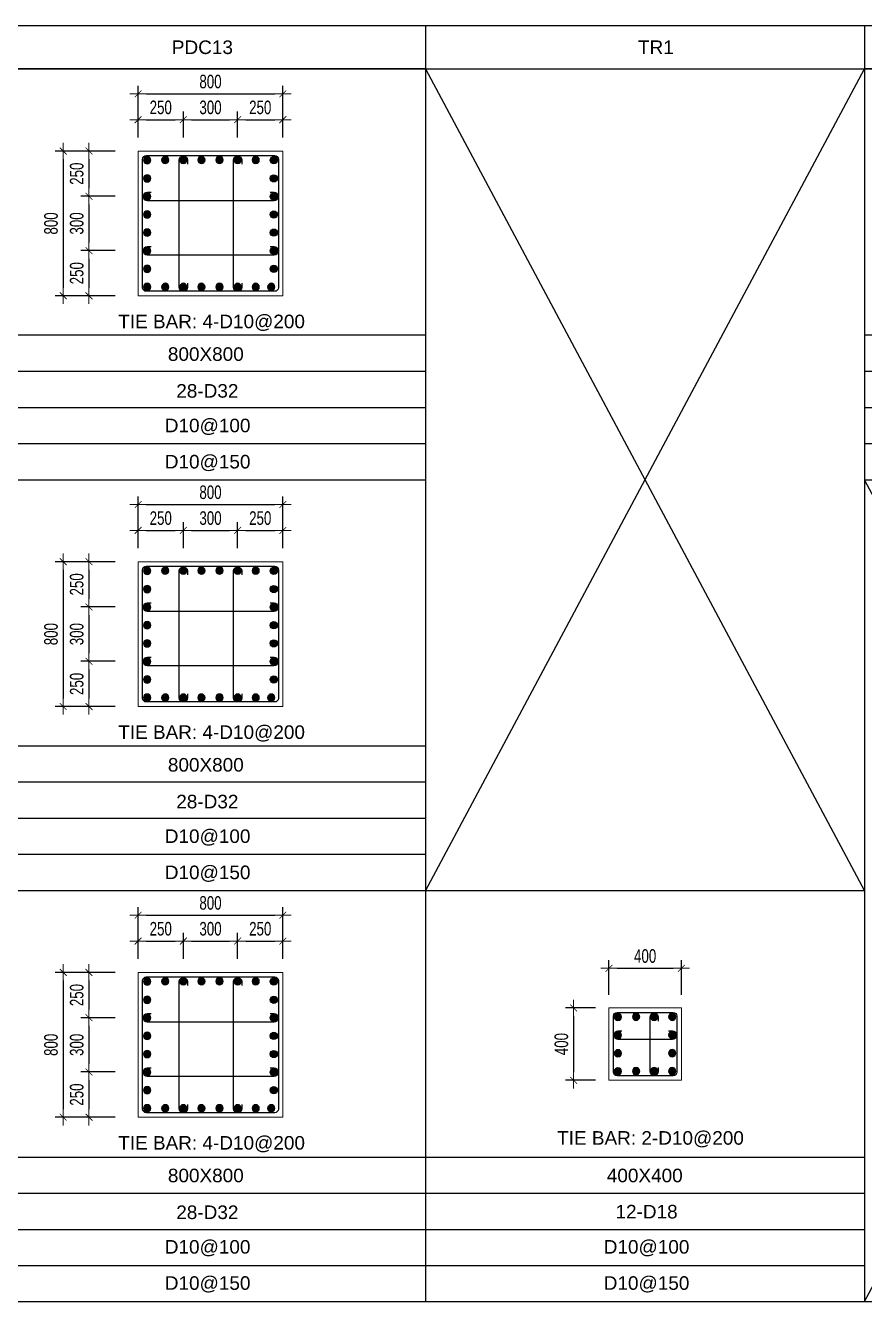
# Model space of a CAD drawing. Header units: millimetres. Extents: x 49323 to 598907, y -6102 to 181761.
# Drawn here: x 573430 to 578068, y 30601 to 37652 of the extents above; entities that cross this region are included whole.
import ezdxf
from ezdxf.enums import TextEntityAlignment as Align

# ---------------------------------------------------------------- set-up
doc = ezdxf.new("R2010")
doc.units = ezdxf.units.MM
doc.linetypes.add('CENTER2', pattern=[1.125, 0.75, -0.125, 0.125, -0.125])
doc.layers.get('Defpoints').update_dxf_attribs({"color": 151, "lineweight": 9})
for name, color, linetype in [('2', 2, 'Continuous'), ('CEN', 1, 'CENTER2'), ('STL', 3, 'Continuous'), ('TIT1', 3, 'Continuous')]:
    doc.layers.add(name, color=color, linetype=linetype)
doc.layers.add('NDC_S_CONTINUOUS', color=3, linetype='Continuous', lineweight=20)
doc.layers.add('NDC_S_DIM', color=1, linetype='Continuous', lineweight=15)
doc.styles.add('NDC_ARIAL', font='arial.ttf', dxfattribs={"width": 0.85})
doc.styles.add('NDC_DIM', font='', dxfattribs={"width": 0.75})
doc.styles.get('NDC_DIM').set_extended_font_data('Dotum')
doc.dimstyles.new('NDC_dim_30', dxfattribs={"dimscale": 30, "dimtxt": 2.5, "dimasz": 1.5, "dimexe": 1.5, "dimexo": 2.5, "dimgap": 1, "dimtad": 1, "dimdec": 0, "dimzin": 0, "dimdsep": 46, "dimtxsty": 'NDC_DIM', "dimblk": 'DIMMARK', "dimcen": 0.09, "dimdle": 1.2, "dimclrd": 1, "dimclre": 1, "dimclrt": 3, "dimadec": 0, "dimazin": 0, "dimtfac": 1, "dimtdec": 0, "dimtix": 1, "dimtofl": 0, "dimtmove": 0, "dimatfit": 3, "dimfxl": 8, "dimfxlon": 1, "dimtolj": 1, "dimtzin": 0, "dimarcsym": 0})

# ---------------------------------------------------------------- blocks, each defined once
blk = doc.blocks.new('8')
at = {"layer": '2'}
blk.add_hatch(color=256, dxfattribs=at).paths.add_polyline_path([(20, 0, 0.386127), (1.9, 19.9), (-1.9, 19.9, 0.386127), (-20, 0, 1)])
blk.add_circle((0, 0), 20, dxfattribs=at)
blk = doc.blocks.new('5')
at = {"layer": 'CEN', "rotation": 180}
blk.add_blockref('8', (0, 0), dxfattribs=at)
blk = doc.blocks.new('DIMMARK')
at = {"layer": 'NDC_S_DIM', "color": 1}
blk.add_line((-1.5, 0), (1, 0), dxfattribs=at)
at = {"layer": 'NDC_S_DIM', "color": 2, "const_width": 0.1}
blk.add_lwpolyline([(-0.42, -0.42), (0.42, 0.42)], dxfattribs=at)
blk = doc.blocks.new('*D1472')
at = {"layer": 'Defpoints', "color": 0, "ltscale": 40, "transparency": 16777216}
for p in [(577055.2, 32442.6), (576655.2, 32221.2), (577055.2, 32221.2)]:
    blk.add_point(p, dxfattribs=at)
at = {"layer": 'NDC_S_DIM', "color": 1, "lineweight": -2, "ltscale": 40, "transparency": 16777216}
for p, q in [((576655.2, 32296.2), (576655.2, 32487.6)), ((576700.2, 32442.6), (577010.2, 32442.6)), ((577055.2, 32296.2), (577055.2, 32487.6))]:
    blk.add_line(p, q, dxfattribs=at)
at = {"layer": 'NDC_S_DIM', "color": 1, "lineweight": -2, "ltscale": 40, "transparency": 16777216, "xscale": 45, "yscale": 45, "zscale": 45, "rotation": 180}
blk.add_blockref('DIMMARK', (576655.2, 32442.6), dxfattribs=at)
at = {"layer": 'NDC_S_DIM', "color": 1, "lineweight": -2, "ltscale": 40, "transparency": 16777216, "xscale": 45, "yscale": 45, "zscale": 45}
blk.add_blockref('DIMMARK', (577055.2, 32442.6), dxfattribs=at)
at = {"layer": 'NDC_S_DIM', "color": 3, "ltscale": 40, "transparency": 16777216, "insert": (576855.2, 32510.1), "char_height": 75, "attachment_point": 5, "style": 'NDC_DIM'}
blk.add_mtext('\\A1;400', dxfattribs=at)
blk = doc.blocks.new('*D1473')
at = {"layer": 'Defpoints', "color": 0, "ltscale": 40, "transparency": 16777216}
for p in [(576655.2, 32223.7), (576459.9, 31823.7), (576655.2, 31823.7)]:
    blk.add_point(p, dxfattribs=at)
at = {"layer": 'NDC_S_DIM', "color": 1, "lineweight": -2, "ltscale": 40, "transparency": 16777216}
for p, q in [((576580.2, 32223.7), (576414.9, 32223.7)), ((576459.9, 32178.7), (576459.9, 31868.7)), ((576580.2, 31823.7), (576414.9, 31823.7))]:
    blk.add_line(p, q, dxfattribs=at)
at = {"layer": 'NDC_S_DIM', "color": 1, "lineweight": -2, "ltscale": 40, "transparency": 16777216, "xscale": 45, "yscale": 45, "zscale": 45}
for p, rotation in [((576459.9, 32223.7), 90), ((576459.9, 31823.7), 270)]:
    blk.add_blockref('DIMMARK', p, dxfattribs=dict(at, rotation=rotation))
at = {"layer": 'NDC_S_DIM', "color": 3, "ltscale": 40, "transparency": 16777216, "insert": (576392.3, 32023.7), "char_height": 75, "attachment_point": 5, "rotation": 90, "style": 'NDC_DIM'}
blk.add_mtext('\\A1;400', dxfattribs=at)
blk = doc.blocks.new('*D1522')
at = {"layer": 'Defpoints', "color": 0, "ltscale": 40, "transparency": 16777216}
for p in [(574852.7, 32735.8), (574052.7, 32419.6), (574852.7, 32419.6)]:
    blk.add_point(p, dxfattribs=at)
at = {"layer": 'NDC_S_DIM', "color": 1, "lineweight": -2, "ltscale": 40, "transparency": 16777216}
for p, q in [((574052.7, 32495.8), (574052.7, 32780.8)), ((574097.7, 32735.8), (574807.7, 32735.8)), ((574852.7, 32495.8), (574852.7, 32780.8))]:
    blk.add_line(p, q, dxfattribs=at)
at = {"layer": 'NDC_S_DIM', "color": 1, "lineweight": -2, "ltscale": 40, "transparency": 16777216, "xscale": 45, "yscale": 45, "zscale": 45, "rotation": 180}
blk.add_blockref('DIMMARK', (574052.7, 32735.8), dxfattribs=at)
at = {"layer": 'NDC_S_DIM', "color": 1, "lineweight": -2, "ltscale": 40, "transparency": 16777216, "xscale": 45, "yscale": 45, "zscale": 45}
blk.add_blockref('DIMMARK', (574852.7, 32735.8), dxfattribs=at)
at = {"layer": 'NDC_S_DIM', "color": 3, "ltscale": 40, "transparency": 16777216, "insert": (574452.7, 32803.3), "char_height": 75, "attachment_point": 5, "style": 'NDC_DIM'}
blk.add_mtext('\\A1;800', dxfattribs=at)
blk = doc.blocks.new('*D1523')
at = {"layer": 'Defpoints', "color": 0, "ltscale": 40, "transparency": 16777216}
for p in [(574001.6, 32419.6), (573638.9, 31619.6), (574001.6, 31619.6)]:
    blk.add_point(p, dxfattribs=at)
at = {"layer": 'NDC_S_DIM', "color": 1, "lineweight": -2, "ltscale": 40, "transparency": 16777216}
for p, q in [((573878.9, 32419.6), (573593.9, 32419.6)), ((573638.9, 32374.6), (573638.9, 31664.6)), ((573878.9, 31619.6), (573593.9, 31619.6))]:
    blk.add_line(p, q, dxfattribs=at)
at = {"layer": 'NDC_S_DIM', "color": 1, "lineweight": -2, "ltscale": 40, "transparency": 16777216, "xscale": 45, "yscale": 45, "zscale": 45}
for p, rotation in [((573638.9, 32419.6), 90), ((573638.9, 31619.6), 270)]:
    blk.add_blockref('DIMMARK', p, dxfattribs=dict(at, rotation=rotation))
at = {"layer": 'NDC_S_DIM', "color": 3, "ltscale": 40, "transparency": 16777216, "insert": (573571.3, 32019.6), "char_height": 75, "attachment_point": 5, "rotation": 90, "style": 'NDC_DIM'}
blk.add_mtext('\\A1;800', dxfattribs=at)
blk = doc.blocks.new('*D1524')
at = {"layer": 'Defpoints', "color": 0, "ltscale": 40, "transparency": 16777216}
for p in [(574001.6, 32419.6), (573781.1, 32169.6), (574001.6, 32169.6)]:
    blk.add_point(p, dxfattribs=at)
at = {"layer": 'NDC_S_DIM', "color": 1, "lineweight": -2, "ltscale": 40, "transparency": 16777216}
for p, q in [((573926.6, 32419.6), (573736.1, 32419.6)), ((573781.1, 32374.6), (573781.1, 32214.6)), ((573926.6, 32169.6), (573736.1, 32169.6))]:
    blk.add_line(p, q, dxfattribs=at)
at = {"layer": 'NDC_S_DIM', "color": 1, "lineweight": -2, "ltscale": 40, "transparency": 16777216, "xscale": 45, "yscale": 45, "zscale": 45}
for p, rotation in [((573781.1, 32419.6), 90), ((573781.1, 32169.6), 270)]:
    blk.add_blockref('DIMMARK', p, dxfattribs=dict(at, rotation=rotation))
at = {"layer": 'NDC_S_DIM', "color": 3, "ltscale": 40, "transparency": 16777216, "insert": (573713.5, 32294.6), "char_height": 75, "attachment_point": 5, "rotation": 90, "style": 'NDC_DIM'}
blk.add_mtext('\\A1;250', dxfattribs=at)
blk = doc.blocks.new('*D1525')
at = {"layer": 'Defpoints', "color": 0, "ltscale": 40, "transparency": 16777216}
for p in [(574001.6, 32169.6), (573781.1, 31869.6), (574001.6, 31869.6)]:
    blk.add_point(p, dxfattribs=at)
at = {"layer": 'NDC_S_DIM', "color": 1, "lineweight": -2, "ltscale": 40, "transparency": 16777216}
for p, q in [((573926.6, 32169.6), (573736.1, 32169.6)), ((573781.1, 32124.6), (573781.1, 31914.6)), ((573926.6, 31869.6), (573736.1, 31869.6))]:
    blk.add_line(p, q, dxfattribs=at)
at = {"layer": 'NDC_S_DIM', "color": 1, "lineweight": -2, "ltscale": 40, "transparency": 16777216, "xscale": 45, "yscale": 45, "zscale": 45}
for p, rotation in [((573781.1, 32169.6), 90), ((573781.1, 31869.6), 270)]:
    blk.add_blockref('DIMMARK', p, dxfattribs=dict(at, rotation=rotation))
at = {"layer": 'NDC_S_DIM', "color": 3, "ltscale": 40, "transparency": 16777216, "insert": (573713.5, 32019.6), "char_height": 75, "attachment_point": 5, "rotation": 90, "style": 'NDC_DIM'}
blk.add_mtext('\\A1;300', dxfattribs=at)
blk = doc.blocks.new('*D1526')
at = {"layer": 'Defpoints', "color": 0, "ltscale": 40, "transparency": 16777216}
for p in [(574001.6, 31869.6), (573781.1, 31619.6), (574001.6, 31619.6)]:
    blk.add_point(p, dxfattribs=at)
at = {"layer": 'NDC_S_DIM', "color": 1, "lineweight": -2, "ltscale": 40, "transparency": 16777216}
for p, q in [((573926.6, 31869.6), (573736.1, 31869.6)), ((573781.1, 31824.6), (573781.1, 31664.6)), ((573926.6, 31619.6), (573736.1, 31619.6))]:
    blk.add_line(p, q, dxfattribs=at)
at = {"layer": 'NDC_S_DIM', "color": 1, "lineweight": -2, "ltscale": 40, "transparency": 16777216, "xscale": 45, "yscale": 45, "zscale": 45}
for p, rotation in [((573781.1, 31869.6), 90), ((573781.1, 31619.6), 270)]:
    blk.add_blockref('DIMMARK', p, dxfattribs=dict(at, rotation=rotation))
at = {"layer": 'NDC_S_DIM', "color": 3, "ltscale": 40, "transparency": 16777216, "insert": (573713.5, 31744.6), "char_height": 75, "attachment_point": 5, "rotation": 90, "style": 'NDC_DIM'}
blk.add_mtext('\\A1;250', dxfattribs=at)
blk = doc.blocks.new('*D1527')
at = {"layer": 'Defpoints', "color": 0, "ltscale": 40, "transparency": 16777216}
for p in [(574302.7, 32592.9), (574052.7, 32419.6), (574302.7, 32419.6)]:
    blk.add_point(p, dxfattribs=at)
at = {"layer": 'NDC_S_DIM', "color": 1, "lineweight": -2, "ltscale": 40, "transparency": 16777216}
for p, q in [((574052.7, 32494.6), (574052.7, 32637.9)), ((574097.7, 32592.9), (574257.7, 32592.9)), ((574302.7, 32494.6), (574302.7, 32637.9))]:
    blk.add_line(p, q, dxfattribs=at)
at = {"layer": 'NDC_S_DIM', "color": 1, "lineweight": -2, "ltscale": 40, "transparency": 16777216, "xscale": 45, "yscale": 45, "zscale": 45, "rotation": 180}
blk.add_blockref('DIMMARK', (574052.7, 32592.9), dxfattribs=at)
at = {"layer": 'NDC_S_DIM', "color": 1, "lineweight": -2, "ltscale": 40, "transparency": 16777216, "xscale": 45, "yscale": 45, "zscale": 45}
blk.add_blockref('DIMMARK', (574302.7, 32592.9), dxfattribs=at)
at = {"layer": 'NDC_S_DIM', "color": 3, "ltscale": 40, "transparency": 16777216, "insert": (574177.7, 32660.5), "char_height": 75, "attachment_point": 5, "style": 'NDC_DIM'}
blk.add_mtext('\\A1;250', dxfattribs=at)
blk = doc.blocks.new('*D1528')
at = {"layer": 'Defpoints', "color": 0, "ltscale": 40, "transparency": 16777216}
for p in [(574602.7, 32592.9), (574302.7, 32419.6), (574602.7, 32419.6)]:
    blk.add_point(p, dxfattribs=at)
at = {"layer": 'NDC_S_DIM', "color": 1, "lineweight": -2, "ltscale": 40, "transparency": 16777216}
for p, q in [((574302.7, 32494.6), (574302.7, 32637.9)), ((574347.7, 32592.9), (574557.7, 32592.9)), ((574602.7, 32494.6), (574602.7, 32637.9))]:
    blk.add_line(p, q, dxfattribs=at)
at = {"layer": 'NDC_S_DIM', "color": 1, "lineweight": -2, "ltscale": 40, "transparency": 16777216, "xscale": 45, "yscale": 45, "zscale": 45, "rotation": 180}
blk.add_blockref('DIMMARK', (574302.7, 32592.9), dxfattribs=at)
at = {"layer": 'NDC_S_DIM', "color": 1, "lineweight": -2, "ltscale": 40, "transparency": 16777216, "xscale": 45, "yscale": 45, "zscale": 45}
blk.add_blockref('DIMMARK', (574602.7, 32592.9), dxfattribs=at)
at = {"layer": 'NDC_S_DIM', "color": 3, "ltscale": 40, "transparency": 16777216, "insert": (574452.7, 32660.5), "char_height": 75, "attachment_point": 5, "style": 'NDC_DIM'}
blk.add_mtext('\\A1;300', dxfattribs=at)
blk = doc.blocks.new('*D1529')
at = {"layer": 'Defpoints', "color": 0, "ltscale": 40, "transparency": 16777216}
for p in [(574852.7, 32592.9), (574602.7, 32419.6), (574852.7, 32419.6)]:
    blk.add_point(p, dxfattribs=at)
at = {"layer": 'NDC_S_DIM', "color": 1, "lineweight": -2, "ltscale": 40, "transparency": 16777216}
for p, q in [((574602.7, 32494.6), (574602.7, 32637.9)), ((574647.7, 32592.9), (574807.7, 32592.9)), ((574852.7, 32494.6), (574852.7, 32637.9))]:
    blk.add_line(p, q, dxfattribs=at)
at = {"layer": 'NDC_S_DIM', "color": 1, "lineweight": -2, "ltscale": 40, "transparency": 16777216, "xscale": 45, "yscale": 45, "zscale": 45, "rotation": 180}
blk.add_blockref('DIMMARK', (574602.7, 32592.9), dxfattribs=at)
at = {"layer": 'NDC_S_DIM', "color": 1, "lineweight": -2, "ltscale": 40, "transparency": 16777216, "xscale": 45, "yscale": 45, "zscale": 45}
blk.add_blockref('DIMMARK', (574852.7, 32592.9), dxfattribs=at)
at = {"layer": 'NDC_S_DIM', "color": 3, "ltscale": 40, "transparency": 16777216, "insert": (574727.7, 32660.5), "char_height": 75, "attachment_point": 5, "style": 'NDC_DIM'}
blk.add_mtext('\\A1;250', dxfattribs=at)
blk = doc.blocks.new('*D1530')
at = {"layer": 'Defpoints', "color": 0, "ltscale": 40, "transparency": 16777216}
for p in [(574852.7, 35005.1), (574052.7, 34689), (574852.7, 34689)]:
    blk.add_point(p, dxfattribs=at)
at = {"layer": 'NDC_S_DIM', "color": 1, "lineweight": -2, "ltscale": 40, "transparency": 16777216}
for p, q in [((574052.7, 34765.1), (574052.7, 35050.1)), ((574852.7, 34765.1), (574852.7, 35050.1)), ((574097.7, 35005.1), (574807.7, 35005.1))]:
    blk.add_line(p, q, dxfattribs=at)
at = {"layer": 'NDC_S_DIM', "color": 1, "lineweight": -2, "ltscale": 40, "transparency": 16777216, "xscale": 45, "yscale": 45, "zscale": 45, "rotation": 180}
blk.add_blockref('DIMMARK', (574052.7, 35005.1), dxfattribs=at)
at = {"layer": 'NDC_S_DIM', "color": 1, "lineweight": -2, "ltscale": 40, "transparency": 16777216, "xscale": 45, "yscale": 45, "zscale": 45}
blk.add_blockref('DIMMARK', (574852.7, 35005.1), dxfattribs=at)
at = {"layer": 'NDC_S_DIM', "color": 3, "ltscale": 40, "transparency": 16777216, "insert": (574452.7, 35072.7), "char_height": 75, "attachment_point": 5, "style": 'NDC_DIM'}
blk.add_mtext('\\A1;800', dxfattribs=at)
blk = doc.blocks.new('*D1531')
at = {"layer": 'Defpoints', "color": 0, "ltscale": 40, "transparency": 16777216}
for p in [(574001.6, 34689), (573638.9, 33889), (574001.6, 33889)]:
    blk.add_point(p, dxfattribs=at)
at = {"layer": 'NDC_S_DIM', "color": 1, "lineweight": -2, "ltscale": 40, "transparency": 16777216}
for p, q in [((573878.9, 34689), (573593.9, 34689)), ((573638.9, 34644), (573638.9, 33934)), ((573878.9, 33889), (573593.9, 33889))]:
    blk.add_line(p, q, dxfattribs=at)
at = {"layer": 'NDC_S_DIM', "color": 1, "lineweight": -2, "ltscale": 40, "transparency": 16777216, "xscale": 45, "yscale": 45, "zscale": 45}
for p, rotation in [((573638.9, 34689), 90), ((573638.9, 33889), 270)]:
    blk.add_blockref('DIMMARK', p, dxfattribs=dict(at, rotation=rotation))
at = {"layer": 'NDC_S_DIM', "color": 3, "ltscale": 40, "transparency": 16777216, "insert": (573571.3, 34289), "char_height": 75, "attachment_point": 5, "rotation": 90, "style": 'NDC_DIM'}
blk.add_mtext('\\A1;800', dxfattribs=at)
blk = doc.blocks.new('*D1532')
at = {"layer": 'Defpoints', "color": 0, "ltscale": 40, "transparency": 16777216}
for p in [(574001.6, 34689), (573781.1, 34439), (574001.6, 34439)]:
    blk.add_point(p, dxfattribs=at)
at = {"layer": 'NDC_S_DIM', "color": 1, "lineweight": -2, "ltscale": 40, "transparency": 16777216}
for p, q in [((573926.6, 34689), (573736.1, 34689)), ((573781.1, 34644), (573781.1, 34484)), ((573926.6, 34439), (573736.1, 34439))]:
    blk.add_line(p, q, dxfattribs=at)
at = {"layer": 'NDC_S_DIM', "color": 1, "lineweight": -2, "ltscale": 40, "transparency": 16777216, "xscale": 45, "yscale": 45, "zscale": 45}
for p, rotation in [((573781.1, 34689), 90), ((573781.1, 34439), 270)]:
    blk.add_blockref('DIMMARK', p, dxfattribs=dict(at, rotation=rotation))
at = {"layer": 'NDC_S_DIM', "color": 3, "ltscale": 40, "transparency": 16777216, "insert": (573713.5, 34564), "char_height": 75, "attachment_point": 5, "rotation": 90, "style": 'NDC_DIM'}
blk.add_mtext('\\A1;250', dxfattribs=at)
blk = doc.blocks.new('*D1533')
at = {"layer": 'Defpoints', "color": 0, "ltscale": 40, "transparency": 16777216}
for p in [(574001.6, 34439), (573781.1, 34139), (574001.6, 34139)]:
    blk.add_point(p, dxfattribs=at)
at = {"layer": 'NDC_S_DIM', "color": 1, "lineweight": -2, "ltscale": 40, "transparency": 16777216}
for p, q in [((573926.6, 34439), (573736.1, 34439)), ((573781.1, 34394), (573781.1, 34184)), ((573926.6, 34139), (573736.1, 34139))]:
    blk.add_line(p, q, dxfattribs=at)
at = {"layer": 'NDC_S_DIM', "color": 1, "lineweight": -2, "ltscale": 40, "transparency": 16777216, "xscale": 45, "yscale": 45, "zscale": 45}
for p, rotation in [((573781.1, 34439), 90), ((573781.1, 34139), 270)]:
    blk.add_blockref('DIMMARK', p, dxfattribs=dict(at, rotation=rotation))
at = {"layer": 'NDC_S_DIM', "color": 3, "ltscale": 40, "transparency": 16777216, "insert": (573713.5, 34289), "char_height": 75, "attachment_point": 5, "rotation": 90, "style": 'NDC_DIM'}
blk.add_mtext('\\A1;300', dxfattribs=at)
blk = doc.blocks.new('*D1534')
at = {"layer": 'Defpoints', "color": 0, "ltscale": 40, "transparency": 16777216}
for p in [(574001.6, 34139), (573781.1, 33889), (574001.6, 33889)]:
    blk.add_point(p, dxfattribs=at)
at = {"layer": 'NDC_S_DIM', "color": 1, "lineweight": -2, "ltscale": 40, "transparency": 16777216}
for p, q in [((573926.6, 34139), (573736.1, 34139)), ((573781.1, 34094), (573781.1, 33934)), ((573926.6, 33889), (573736.1, 33889))]:
    blk.add_line(p, q, dxfattribs=at)
at = {"layer": 'NDC_S_DIM', "color": 1, "lineweight": -2, "ltscale": 40, "transparency": 16777216, "xscale": 45, "yscale": 45, "zscale": 45}
for p, rotation in [((573781.1, 34139), 90), ((573781.1, 33889), 270)]:
    blk.add_blockref('DIMMARK', p, dxfattribs=dict(at, rotation=rotation))
at = {"layer": 'NDC_S_DIM', "color": 3, "ltscale": 40, "transparency": 16777216, "insert": (573713.5, 34014), "char_height": 75, "attachment_point": 5, "rotation": 90, "style": 'NDC_DIM'}
blk.add_mtext('\\A1;250', dxfattribs=at)
blk = doc.blocks.new('*D1535')
at = {"layer": 'Defpoints', "color": 0, "ltscale": 40, "transparency": 16777216}
for p in [(574302.7, 34862.3), (574052.7, 34689), (574302.7, 34689)]:
    blk.add_point(p, dxfattribs=at)
at = {"layer": 'NDC_S_DIM', "color": 1, "lineweight": -2, "ltscale": 40, "transparency": 16777216}
for p, q in [((574052.7, 34764), (574052.7, 34907.3)), ((574302.7, 34764), (574302.7, 34907.3)), ((574097.7, 34862.3), (574257.7, 34862.3))]:
    blk.add_line(p, q, dxfattribs=at)
at = {"layer": 'NDC_S_DIM', "color": 1, "lineweight": -2, "ltscale": 40, "transparency": 16777216, "xscale": 45, "yscale": 45, "zscale": 45, "rotation": 180}
blk.add_blockref('DIMMARK', (574052.7, 34862.3), dxfattribs=at)
at = {"layer": 'NDC_S_DIM', "color": 1, "lineweight": -2, "ltscale": 40, "transparency": 16777216, "xscale": 45, "yscale": 45, "zscale": 45}
blk.add_blockref('DIMMARK', (574302.7, 34862.3), dxfattribs=at)
at = {"layer": 'NDC_S_DIM', "color": 3, "ltscale": 40, "transparency": 16777216, "insert": (574177.7, 34929.8), "char_height": 75, "attachment_point": 5, "style": 'NDC_DIM'}
blk.add_mtext('\\A1;250', dxfattribs=at)
blk = doc.blocks.new('*D1536')
at = {"layer": 'Defpoints', "color": 0, "ltscale": 40, "transparency": 16777216}
for p in [(574602.7, 34862.3), (574302.7, 34689), (574602.7, 34689)]:
    blk.add_point(p, dxfattribs=at)
at = {"layer": 'NDC_S_DIM', "color": 1, "lineweight": -2, "ltscale": 40, "transparency": 16777216}
for p, q in [((574302.7, 34764), (574302.7, 34907.3)), ((574602.7, 34764), (574602.7, 34907.3)), ((574347.7, 34862.3), (574557.7, 34862.3))]:
    blk.add_line(p, q, dxfattribs=at)
at = {"layer": 'NDC_S_DIM', "color": 1, "lineweight": -2, "ltscale": 40, "transparency": 16777216, "xscale": 45, "yscale": 45, "zscale": 45, "rotation": 180}
blk.add_blockref('DIMMARK', (574302.7, 34862.3), dxfattribs=at)
at = {"layer": 'NDC_S_DIM', "color": 1, "lineweight": -2, "ltscale": 40, "transparency": 16777216, "xscale": 45, "yscale": 45, "zscale": 45}
blk.add_blockref('DIMMARK', (574602.7, 34862.3), dxfattribs=at)
at = {"layer": 'NDC_S_DIM', "color": 3, "ltscale": 40, "transparency": 16777216, "insert": (574452.7, 34929.8), "char_height": 75, "attachment_point": 5, "style": 'NDC_DIM'}
blk.add_mtext('\\A1;300', dxfattribs=at)
blk = doc.blocks.new('*D1537')
at = {"layer": 'Defpoints', "color": 0, "ltscale": 40, "transparency": 16777216}
for p in [(574852.7, 34862.3), (574602.7, 34689), (574852.7, 34689)]:
    blk.add_point(p, dxfattribs=at)
at = {"layer": 'NDC_S_DIM', "color": 1, "lineweight": -2, "ltscale": 40, "transparency": 16777216}
for p, q in [((574602.7, 34764), (574602.7, 34907.3)), ((574852.7, 34764), (574852.7, 34907.3)), ((574647.7, 34862.3), (574807.7, 34862.3))]:
    blk.add_line(p, q, dxfattribs=at)
at = {"layer": 'NDC_S_DIM', "color": 1, "lineweight": -2, "ltscale": 40, "transparency": 16777216, "xscale": 45, "yscale": 45, "zscale": 45, "rotation": 180}
blk.add_blockref('DIMMARK', (574602.7, 34862.3), dxfattribs=at)
at = {"layer": 'NDC_S_DIM', "color": 1, "lineweight": -2, "ltscale": 40, "transparency": 16777216, "xscale": 45, "yscale": 45, "zscale": 45}
blk.add_blockref('DIMMARK', (574852.7, 34862.3), dxfattribs=at)
at = {"layer": 'NDC_S_DIM', "color": 3, "ltscale": 40, "transparency": 16777216, "insert": (574727.7, 34929.8), "char_height": 75, "attachment_point": 5, "style": 'NDC_DIM'}
blk.add_mtext('\\A1;250', dxfattribs=at)
blk = doc.blocks.new('*D1538')
at = {"layer": 'Defpoints', "color": 0, "ltscale": 40, "transparency": 16777216}
for p in [(574852.7, 37274.6), (574052.7, 36958.4), (574852.7, 36958.4)]:
    blk.add_point(p, dxfattribs=at)
at = {"layer": 'NDC_S_DIM', "color": 1, "lineweight": -2, "ltscale": 40, "transparency": 16777216}
for p, q in [((574052.7, 37034.6), (574052.7, 37319.6)), ((574852.7, 37034.6), (574852.7, 37319.6)), ((574097.7, 37274.6), (574807.7, 37274.6))]:
    blk.add_line(p, q, dxfattribs=at)
at = {"layer": 'NDC_S_DIM', "color": 1, "lineweight": -2, "ltscale": 40, "transparency": 16777216, "xscale": 45, "yscale": 45, "zscale": 45, "rotation": 180}
blk.add_blockref('DIMMARK', (574052.7, 37274.6), dxfattribs=at)
at = {"layer": 'NDC_S_DIM', "color": 1, "lineweight": -2, "ltscale": 40, "transparency": 16777216, "xscale": 45, "yscale": 45, "zscale": 45}
blk.add_blockref('DIMMARK', (574852.7, 37274.6), dxfattribs=at)
at = {"layer": 'NDC_S_DIM', "color": 3, "ltscale": 40, "transparency": 16777216, "insert": (574452.7, 37342.1), "char_height": 75, "attachment_point": 5, "style": 'NDC_DIM'}
blk.add_mtext('\\A1;800', dxfattribs=at)
blk = doc.blocks.new('*D1539')
at = {"layer": 'Defpoints', "color": 0, "ltscale": 40, "transparency": 16777216}
for p in [(574001.6, 36958.4), (573638.9, 36158.4), (574001.6, 36158.4)]:
    blk.add_point(p, dxfattribs=at)
at = {"layer": 'NDC_S_DIM', "color": 1, "lineweight": -2, "ltscale": 40, "transparency": 16777216}
for p, q in [((573878.9, 36958.4), (573593.9, 36958.4)), ((573638.9, 36913.4), (573638.9, 36203.4)), ((573878.9, 36158.4), (573593.9, 36158.4))]:
    blk.add_line(p, q, dxfattribs=at)
at = {"layer": 'NDC_S_DIM', "color": 1, "lineweight": -2, "ltscale": 40, "transparency": 16777216, "xscale": 45, "yscale": 45, "zscale": 45}
for p, rotation in [((573638.9, 36958.4), 90), ((573638.9, 36158.4), 270)]:
    blk.add_blockref('DIMMARK', p, dxfattribs=dict(at, rotation=rotation))
at = {"layer": 'NDC_S_DIM', "color": 3, "ltscale": 40, "transparency": 16777216, "insert": (573571.3, 36558.4), "char_height": 75, "attachment_point": 5, "rotation": 90, "style": 'NDC_DIM'}
blk.add_mtext('\\A1;800', dxfattribs=at)
blk = doc.blocks.new('*D1540')
at = {"layer": 'Defpoints', "color": 0, "ltscale": 40, "transparency": 16777216}
for p in [(574001.6, 36958.4), (573781.1, 36708.4), (574001.6, 36708.4)]:
    blk.add_point(p, dxfattribs=at)
at = {"layer": 'NDC_S_DIM', "color": 1, "lineweight": -2, "ltscale": 40, "transparency": 16777216}
for p, q in [((573926.6, 36958.4), (573736.1, 36958.4)), ((573781.1, 36913.4), (573781.1, 36753.4)), ((573926.6, 36708.4), (573736.1, 36708.4))]:
    blk.add_line(p, q, dxfattribs=at)
at = {"layer": 'NDC_S_DIM', "color": 1, "lineweight": -2, "ltscale": 40, "transparency": 16777216, "xscale": 45, "yscale": 45, "zscale": 45}
for p, rotation in [((573781.1, 36958.4), 90), ((573781.1, 36708.4), 270)]:
    blk.add_blockref('DIMMARK', p, dxfattribs=dict(at, rotation=rotation))
at = {"layer": 'NDC_S_DIM', "color": 3, "ltscale": 40, "transparency": 16777216, "insert": (573713.5, 36833.4), "char_height": 75, "attachment_point": 5, "rotation": 90, "style": 'NDC_DIM'}
blk.add_mtext('\\A1;250', dxfattribs=at)
blk = doc.blocks.new('*D1541')
at = {"layer": 'Defpoints', "color": 0, "ltscale": 40, "transparency": 16777216}
for p in [(574001.6, 36708.4), (573781.1, 36408.4), (574001.6, 36408.4)]:
    blk.add_point(p, dxfattribs=at)
at = {"layer": 'NDC_S_DIM', "color": 1, "lineweight": -2, "ltscale": 40, "transparency": 16777216}
for p, q in [((573926.6, 36708.4), (573736.1, 36708.4)), ((573781.1, 36663.4), (573781.1, 36453.4)), ((573926.6, 36408.4), (573736.1, 36408.4))]:
    blk.add_line(p, q, dxfattribs=at)
at = {"layer": 'NDC_S_DIM', "color": 1, "lineweight": -2, "ltscale": 40, "transparency": 16777216, "xscale": 45, "yscale": 45, "zscale": 45}
for p, rotation in [((573781.1, 36708.4), 90), ((573781.1, 36408.4), 270)]:
    blk.add_blockref('DIMMARK', p, dxfattribs=dict(at, rotation=rotation))
at = {"layer": 'NDC_S_DIM', "color": 3, "ltscale": 40, "transparency": 16777216, "insert": (573713.5, 36558.4), "char_height": 75, "attachment_point": 5, "rotation": 90, "style": 'NDC_DIM'}
blk.add_mtext('\\A1;300', dxfattribs=at)
blk = doc.blocks.new('*D1542')
at = {"layer": 'Defpoints', "color": 0, "ltscale": 40, "transparency": 16777216}
for p in [(574001.6, 36408.4), (573781.1, 36158.4), (574001.6, 36158.4)]:
    blk.add_point(p, dxfattribs=at)
at = {"layer": 'NDC_S_DIM', "color": 1, "lineweight": -2, "ltscale": 40, "transparency": 16777216}
for p, q in [((573926.6, 36408.4), (573736.1, 36408.4)), ((573781.1, 36363.4), (573781.1, 36203.4)), ((573926.6, 36158.4), (573736.1, 36158.4))]:
    blk.add_line(p, q, dxfattribs=at)
at = {"layer": 'NDC_S_DIM', "color": 1, "lineweight": -2, "ltscale": 40, "transparency": 16777216, "xscale": 45, "yscale": 45, "zscale": 45}
for p, rotation in [((573781.1, 36408.4), 90), ((573781.1, 36158.4), 270)]:
    blk.add_blockref('DIMMARK', p, dxfattribs=dict(at, rotation=rotation))
at = {"layer": 'NDC_S_DIM', "color": 3, "ltscale": 40, "transparency": 16777216, "insert": (573713.5, 36283.4), "char_height": 75, "attachment_point": 5, "rotation": 90, "style": 'NDC_DIM'}
blk.add_mtext('\\A1;250', dxfattribs=at)
blk = doc.blocks.new('*D1543')
at = {"layer": 'Defpoints', "color": 0, "ltscale": 40, "transparency": 16777216}
for p in [(574302.7, 37131.7), (574052.7, 36958.4), (574302.7, 36958.4)]:
    blk.add_point(p, dxfattribs=at)
at = {"layer": 'NDC_S_DIM', "color": 1, "lineweight": -2, "ltscale": 40, "transparency": 16777216}
for p, q in [((574052.7, 37033.4), (574052.7, 37176.7)), ((574302.7, 37033.4), (574302.7, 37176.7)), ((574097.7, 37131.7), (574257.7, 37131.7))]:
    blk.add_line(p, q, dxfattribs=at)
at = {"layer": 'NDC_S_DIM', "color": 1, "lineweight": -2, "ltscale": 40, "transparency": 16777216, "xscale": 45, "yscale": 45, "zscale": 45, "rotation": 180}
blk.add_blockref('DIMMARK', (574052.7, 37131.7), dxfattribs=at)
at = {"layer": 'NDC_S_DIM', "color": 1, "lineweight": -2, "ltscale": 40, "transparency": 16777216, "xscale": 45, "yscale": 45, "zscale": 45}
blk.add_blockref('DIMMARK', (574302.7, 37131.7), dxfattribs=at)
at = {"layer": 'NDC_S_DIM', "color": 3, "ltscale": 40, "transparency": 16777216, "insert": (574177.7, 37199.3), "char_height": 75, "attachment_point": 5, "style": 'NDC_DIM'}
blk.add_mtext('\\A1;250', dxfattribs=at)
blk = doc.blocks.new('*D1544')
at = {"layer": 'Defpoints', "color": 0, "ltscale": 40, "transparency": 16777216}
for p in [(574602.7, 37131.7), (574302.7, 36958.4), (574602.7, 36958.4)]:
    blk.add_point(p, dxfattribs=at)
at = {"layer": 'NDC_S_DIM', "color": 1, "lineweight": -2, "ltscale": 40, "transparency": 16777216}
for p, q in [((574302.7, 37033.4), (574302.7, 37176.7)), ((574602.7, 37033.4), (574602.7, 37176.7)), ((574347.7, 37131.7), (574557.7, 37131.7))]:
    blk.add_line(p, q, dxfattribs=at)
at = {"layer": 'NDC_S_DIM', "color": 1, "lineweight": -2, "ltscale": 40, "transparency": 16777216, "xscale": 45, "yscale": 45, "zscale": 45, "rotation": 180}
blk.add_blockref('DIMMARK', (574302.7, 37131.7), dxfattribs=at)
at = {"layer": 'NDC_S_DIM', "color": 1, "lineweight": -2, "ltscale": 40, "transparency": 16777216, "xscale": 45, "yscale": 45, "zscale": 45}
blk.add_blockref('DIMMARK', (574602.7, 37131.7), dxfattribs=at)
at = {"layer": 'NDC_S_DIM', "color": 3, "ltscale": 40, "transparency": 16777216, "insert": (574452.7, 37199.3), "char_height": 75, "attachment_point": 5, "style": 'NDC_DIM'}
blk.add_mtext('\\A1;300', dxfattribs=at)
blk = doc.blocks.new('*D1545')
at = {"layer": 'Defpoints', "color": 0, "ltscale": 40, "transparency": 16777216}
for p in [(574852.7, 37131.7), (574602.7, 36958.4), (574852.7, 36958.4)]:
    blk.add_point(p, dxfattribs=at)
at = {"layer": 'NDC_S_DIM', "color": 1, "lineweight": -2, "ltscale": 40, "transparency": 16777216}
for p, q in [((574602.7, 37033.4), (574602.7, 37176.7)), ((574852.7, 37033.4), (574852.7, 37176.7)), ((574647.7, 37131.7), (574807.7, 37131.7))]:
    blk.add_line(p, q, dxfattribs=at)
at = {"layer": 'NDC_S_DIM', "color": 1, "lineweight": -2, "ltscale": 40, "transparency": 16777216, "xscale": 45, "yscale": 45, "zscale": 45, "rotation": 180}
blk.add_blockref('DIMMARK', (574602.7, 37131.7), dxfattribs=at)
at = {"layer": 'NDC_S_DIM', "color": 1, "lineweight": -2, "ltscale": 40, "transparency": 16777216, "xscale": 45, "yscale": 45, "zscale": 45}
blk.add_blockref('DIMMARK', (574852.7, 37131.7), dxfattribs=at)
at = {"layer": 'NDC_S_DIM', "color": 3, "ltscale": 40, "transparency": 16777216, "insert": (574727.7, 37199.3), "char_height": 75, "attachment_point": 5, "style": 'NDC_DIM'}
blk.add_mtext('\\A1;250', dxfattribs=at)

msp = doc.modelspace()

# ---------------------------------------------------------------- linework, layer by layer
at = {"layer": '2', "lineweight": -2, "ltscale": 1000, "elevation": 0}
for points in [[(574827.7, 36913.4), (574827.7, 36203.4, -0.414214), (574807.7, 36183.4), (574097.7, 36183.4, -0.414214), (574077.7, 36203.4), (574077.7, 36913.4, -0.414214), (574097.7, 36933.4), (574807.7, 36933.4, -0.414214)], [(574827.7, 34644), (574827.7, 33934, -0.414214), (574807.7, 33914), (574097.7, 33914, -0.414214), (574077.7, 33934), (574077.7, 34644, -0.414214), (574097.7, 34664), (574807.7, 34664, -0.414214)], [(574827.7, 32374.6), (574827.7, 31664.6, -0.414214), (574807.7, 31644.6), (574097.7, 31644.6, -0.414214), (574077.7, 31664.6), (574077.7, 32374.6, -0.414214), (574097.7, 32394.6), (574807.7, 32394.6, -0.414214)], [(577030.2, 32178.7), (577030.2, 31868.7, -0.414214), (577010.2, 31848.7), (576700.2, 31848.7, -0.414214), (576680.2, 31868.7), (576680.2, 32178.7, -0.414214), (576700.2, 32198.7), (577010.2, 32198.7, -0.414214)]]:
    msp.add_lwpolyline(points, format="xyb", close=True, dxfattribs=at)
at = {"layer": '2', "elevation": 0}
for points in [[(574325, 36228.1), (574325, 36205.9, -1), (574280, 36205.9), (574280, 36907.9, -1), (574325, 36907.9), (574325, 36885.8)], [(574625, 36228.1), (574625, 36205.9, -1), (574580, 36205.9), (574580, 36907.9, -1), (574625, 36907.9), (574625, 36885.8)], [(574124.6, 36730), (574102.5, 36730, 1), (574102.5, 36685), (574804.5, 36685, 1), (574804.5, 36730), (574782.4, 36730)], [(574124.6, 36430), (574102.5, 36430, 1), (574102.5, 36385), (574804.5, 36385, 1), (574804.5, 36430), (574782.4, 36430)], [(574325, 33958.6), (574325, 33936.5, -1), (574280, 33936.5), (574280, 34638.5, -1), (574325, 34638.5), (574325, 34616.4)], [(574625, 33958.6), (574625, 33936.5, -1), (574580, 33936.5), (574580, 34638.5, -1), (574625, 34638.5), (574625, 34616.4)], [(574124.6, 34460.5), (574102.5, 34460.5, 1), (574102.5, 34415.5), (574804.5, 34415.5, 1), (574804.5, 34460.5), (574782.4, 34460.5)], [(574124.6, 34160.5), (574102.5, 34160.5, 1), (574102.5, 34115.5), (574804.5, 34115.5, 1), (574804.5, 34160.5), (574782.4, 34160.5)], [(574325, 31689.3), (574325, 31667.1, -1), (574280, 31667.1), (574280, 32369.1, -1), (574325, 32369.1), (574325, 32347)], [(574625, 31689.3), (574625, 31667.1, -1), (574580, 31667.1), (574580, 32369.1, -1), (574625, 32369.1), (574625, 32347)], [(574124.6, 32191.2), (574102.5, 32191.2, 1), (574102.5, 32146.2), (574804.5, 32146.2, 1), (574804.5, 32191.2), (574782.4, 32191.2)], [(576927.5, 31893.4), (576927.5, 31871.2, -1), (576882.5, 31871.2), (576882.5, 32173.2, -1), (576927.5, 32173.2), (576927.5, 32151.1)], [(576727.1, 32095.3), (576705, 32095.3, 1), (576705, 32050.3), (577007.1, 32050.3, 1), (577007.1, 32095.3), (576984.9, 32095.3)], [(574124.6, 31891.2), (574102.5, 31891.2, 1), (574102.5, 31846.2), (574804.5, 31846.2, 1), (574804.5, 31891.2), (574782.4, 31891.2)]]:
    msp.add_lwpolyline(points, format="xyb", dxfattribs=at)
at = {"layer": 'NDC_S_CONTINUOUS', "ltscale": 70, "elevation": 0}
for points in [[(574852.7, 36958.4), (574852.7, 36158.4), (574052.7, 36158.4), (574052.7, 36958.4), (574852.7, 36958.4)], [(574852.7, 34689), (574852.7, 33889), (574052.7, 33889), (574052.7, 34689), (574852.7, 34689)], [(574852.7, 32419.6), (574852.7, 31619.6), (574052.7, 31619.6), (574052.7, 32419.6), (574852.7, 32419.6)], [(577055.2, 32223.7), (577055.2, 31823.7), (576655.2, 31823.7), (576655.2, 32223.7), (577055.2, 32223.7)]]:
    msp.add_lwpolyline(points, dxfattribs=at)
at = {"layer": 'TIT1', "color": 2}
msp.add_line((568877.6, 37652.1), (580493.6, 37652.1), dxfattribs=at)
at = {"layer": 'TIT1'}
for p, q in [((575641.4, 37652.1), (575641.4, 30601.4)), ((575641.4, 37652.1), (575641.4, 37412.1)), ((578067.5, 37652.1), (578067.5, 30601.4)), ((578067.5, 37652.1), (578067.5, 37412.1)), ((575641.4, 37412.1), (568875.8, 37412.1)), ((568877.6, 37412.1), (580493.6, 37412.1)), ((580493.6, 37412.1), (578067.5, 37412.1)), ((575641.4, 35140.2), (568876.4, 35140.2)), ((580493.6, 35140.2), (578067.5, 35140.2)), ((575641.4, 32870.7), (568876.9, 32870.7)), ((578067.5, 32870.7), (575641.4, 32870.7)), ((568877.6, 30601.4), (580493.6, 30601.4))]:
    msp.add_line(p, q, dxfattribs=at)
at = {"layer": 'TIT1', "color": 8}
for p, q in [((575641.4, 32870.7), (578067.5, 37412.1)), ((575641.4, 37412.1), (578067.5, 32870.7)), ((575641.4, 35940.2), (569504.2, 35940.2)), ((580493.6, 35940.2), (578067.5, 35940.2)), ((575641.4, 35740.2), (569504.2, 35740.2)), ((580493.6, 35740.2), (578067.5, 35740.2)), ((575641.4, 35540.2), (569504.2, 35540.2)), ((580493.6, 35540.2), (578067.5, 35540.2)), ((575641.4, 35340.2), (569933.5, 35340.2)), ((580493.6, 35340.2), (578067.5, 35340.2)), ((578067.5, 35140.2), (580493.6, 30601.4)), ((578067.5, 30601.4), (580493.6, 35140.2)), ((575641.4, 33670.7), (569504.8, 33670.7)), ((575641.4, 33470.7), (569504.8, 33470.7)), ((575641.4, 33270.7), (569504.8, 33270.7)), ((575641.4, 33070.7), (569934, 33070.7)), ((575641.4, 31397.8), (569505.3, 31397.8)), ((578067.5, 31397.8), (575641.4, 31397.8)), ((575641.4, 31197.8), (569505.3, 31197.8)), ((578067.5, 31197.8), (575641.4, 31197.8)), ((575641.4, 30997.8), (569505.3, 30997.8)), ((578067.5, 30997.8), (575641.4, 30997.8)), ((575641.4, 30797.8), (569934.5, 30797.8)), ((578067.5, 30797.8), (575641.4, 30797.8))]:
    msp.add_line(p, q, dxfattribs=at)

# ---------------------------------------------------------------- block references
at = {"layer": 'STL', "xscale": -1}
for p in [(574102.5, 36908.4), (574102.5, 36807.5), (574102.5, 36707.5), (574102.5, 36607.5), (574102.5, 36507.5), (574102.5, 36407.5), (574102.5, 36307.5), (574102.5, 36207.5), (574102.5, 34639), (574102.5, 34538), (574102.5, 34438), (574102.5, 34338), (574102.5, 34238), (574102.5, 34138), (574102.5, 34038), (574102.5, 33938), (574102.5, 32369.6), (574102.5, 32268.7), (574102.5, 32168.7), (576705, 32173.7), (574102.5, 32068.7), (576705, 32072.8), (577005, 32073.8), (574102.5, 31968.7), (576705, 31972.8), (577005, 31973.8), (574102.5, 31868.7), (576705, 31872.8), (577005, 31873.8), (574102.5, 31768.7), (574102.5, 31668.7)]:
    msp.add_blockref('5', p, dxfattribs=at)
at = {"layer": 'STL', "xscale": -1, "rotation": 270}
for p in [(574202.5, 36909.4), (574302.5, 36909.4), (574402.5, 36909.4), (574502.5, 36909.4), (574602.5, 36909.4), (574702.5, 36909.4), (574102.5, 36207.5), (574202.5, 36207.5), (574302.5, 36207.5), (574402.5, 36207.5), (574502.5, 36207.5), (574602.5, 36207.5), (574702.5, 36207.5), (574788.4, 36207.5), (574202.5, 34640), (574302.5, 34640), (574402.5, 34640), (574502.5, 34640), (574602.5, 34640), (574702.5, 34640), (574102.5, 33938), (574202.5, 33938), (574302.5, 33938), (574402.5, 33938), (574502.5, 33938), (574602.5, 33938), (574702.5, 33938), (574788.4, 33938), (574202.5, 32370.6), (574302.5, 32370.6), (574402.5, 32370.6), (574502.5, 32370.6), (574602.5, 32370.6), (574702.5, 32370.6), (576805, 32174.7), (576905, 32174.7), (577005, 32174.7), (576805, 31873.8), (576905, 31873.8), (574102.5, 31668.7), (574202.5, 31668.7), (574302.5, 31668.7), (574402.5, 31668.7), (574502.5, 31668.7), (574602.5, 31668.7), (574702.5, 31668.7), (574788.4, 31668.7)]:
    msp.add_blockref('5', p, dxfattribs=at)
at = {"layer": 'STL'}
for p in [(574803, 36908.4), (574803, 36807.5), (574803, 36707.5), (574803, 36607.5), (574803, 36507.5), (574803, 36407.5), (574803, 36307.5), (574803, 34639), (574803, 34538), (574803, 34438), (574803, 34338), (574803, 34238), (574803, 34138), (574803, 34038), (574803, 32369.6), (574803, 32268.7), (574803, 32168.7), (574803, 32068.7), (574803, 31968.7), (574803, 31868.7), (574803, 31768.7)]:
    msp.add_blockref('5', p, dxfattribs=at)

# ---------------------------------------------------------------- texts
at = {"layer": 'TIT1', "color": 2, "style": 'NDC_ARIAL'}
for s, p in [('PDC13', (574407.9, 37532.1)), ('TR1', (576914.6, 37532.1))]:
    msp.add_text(s, height=75, dxfattribs=at).set_placement(p, align=Align.MIDDLE)
at = {"layer": 'TIT1', "style": 'NDC_ARIAL'}
for s, p in [('TIE BAR: 4-D10@200', (574458.7, 36011.3)), ('800X800', (574426.9, 35836.5)), ('28-D32', (574435.3, 35633.2)), ('D10@100', (574436.9, 35436.5)), ('D10@150', (574436.9, 35236.5)), ('TIE BAR: 4-D10@200', (574458.7, 33741.9)), ('800X800', (574426.9, 33567)), ('28-D32', (574435.3, 33363.8)), ('D10@100', (574436.9, 33167)), ('D10@150', (574436.9, 32967)), ('TIE BAR: 4-D10@200', (574458.7, 31472.5)), ('TIE BAR: 2-D10@200', (576884.8, 31499.6)), ('800X800', (574426.9, 31297.7)), ('400X400', (576853, 31297.7)), ('28-D32', (574435.3, 31094.4)), ('12-D18', (576863, 31097.7)), ('D10@100', (574436.9, 30897.7)), ('D10@100', (576863, 30897.7)), ('D10@150', (574436.9, 30697.7)), ('D10@150', (576863, 30697.7))]:
    msp.add_text(s, height=75, dxfattribs=at).set_placement(p, align=Align.MIDDLE)

# ---------------------------------------------------------------- dimensions: what is measured, and where the dimension line sits
at = {"layer": 'NDC_S_DIM', "ltscale": 40}
for base, p1, p2, picture, middle in [((574852.7, 37274.6), (574052.7, 36958.4), (574852.7, 36958.4), '*D1538', (574452.7, 37342.1)), ((574302.7, 37131.7), (574052.7, 36958.4), (574302.7, 36958.4), '*D1543', (574177.7, 37199.3)), ((574602.7, 37131.7), (574302.7, 36958.4), (574602.7, 36958.4), '*D1544', (574452.7, 37199.3)), ((574852.7, 37131.7), (574602.7, 36958.4), (574852.7, 36958.4), '*D1545', (574727.7, 37199.3)), ((574852.7, 35005.1), (574052.7, 34689), (574852.7, 34689), '*D1530', (574452.7, 35072.7)), ((574302.7, 34862.3), (574052.7, 34689), (574302.7, 34689), '*D1535', (574177.7, 34929.8)), ((574602.7, 34862.3), (574302.7, 34689), (574602.7, 34689), '*D1536', (574452.7, 34929.8)), ((574852.7, 34862.3), (574602.7, 34689), (574852.7, 34689), '*D1537', (574727.7, 34929.8)), ((574852.7, 32735.8), (574052.7, 32419.6), (574852.7, 32419.6), '*D1522', (574452.7, 32803.3)), ((574302.7, 32592.9), (574052.7, 32419.6), (574302.7, 32419.6), '*D1527', (574177.7, 32660.5)), ((574602.7, 32592.9), (574302.7, 32419.6), (574602.7, 32419.6), '*D1528', (574452.7, 32660.5)), ((574852.7, 32592.9), (574602.7, 32419.6), (574852.7, 32419.6), '*D1529', (574727.7, 32660.5)), ((577055.2, 32442.6), (576655.2, 32221.2), (577055.2, 32221.2), '*D1472', (576855.2, 32510.1))]:
    dim = msp.add_linear_dim(base=base, p1=p1, p2=p2, dimstyle='NDC_dim_30', dxfattribs=at)
    dim.commit()
    dim.dimension.update_dxf_attribs({"geometry": picture, "text_midpoint": middle})
for base, p1, p2, picture, middle in [((573638.9, 36158.4), (574001.6, 36958.4), (574001.6, 36158.4), '*D1539', (573571.3, 36558.4)), ((573781.1, 36708.4), (574001.6, 36958.4), (574001.6, 36708.4), '*D1540', (573713.5, 36833.4)), ((573781.1, 36408.4), (574001.6, 36708.4), (574001.6, 36408.4), '*D1541', (573713.5, 36558.4)), ((573781.1, 36158.4), (574001.6, 36408.4), (574001.6, 36158.4), '*D1542', (573713.5, 36283.4)), ((573638.9, 33889), (574001.6, 34689), (574001.6, 33889), '*D1531', (573571.3, 34289)), ((573781.1, 34439), (574001.6, 34689), (574001.6, 34439), '*D1532', (573713.5, 34564)), ((573781.1, 34139), (574001.6, 34439), (574001.6, 34139), '*D1533', (573713.5, 34289)), ((573781.1, 33889), (574001.6, 34139), (574001.6, 33889), '*D1534', (573713.5, 34014)), ((573638.9, 31619.6), (574001.6, 32419.6), (574001.6, 31619.6), '*D1523', (573571.3, 32019.6)), ((573781.1, 32169.6), (574001.6, 32419.6), (574001.6, 32169.6), '*D1524', (573713.5, 32294.6)), ((576459.9, 31823.7), (576655.2, 32223.7), (576655.2, 31823.7), '*D1473', (576392.3, 32023.7)), ((573781.1, 31869.6), (574001.6, 32169.6), (574001.6, 31869.6), '*D1525', (573713.5, 32019.6)), ((573781.1, 31619.6), (574001.6, 31869.6), (574001.6, 31619.6), '*D1526', (573713.5, 31744.6))]:
    dim = msp.add_linear_dim(base=base, p1=p1, p2=p2, angle=90, dimstyle='NDC_dim_30', dxfattribs=at)
    dim.commit()
    dim.dimension.update_dxf_attribs({"geometry": picture, "text_midpoint": middle})

doc.saveas('drawing.dxf')
